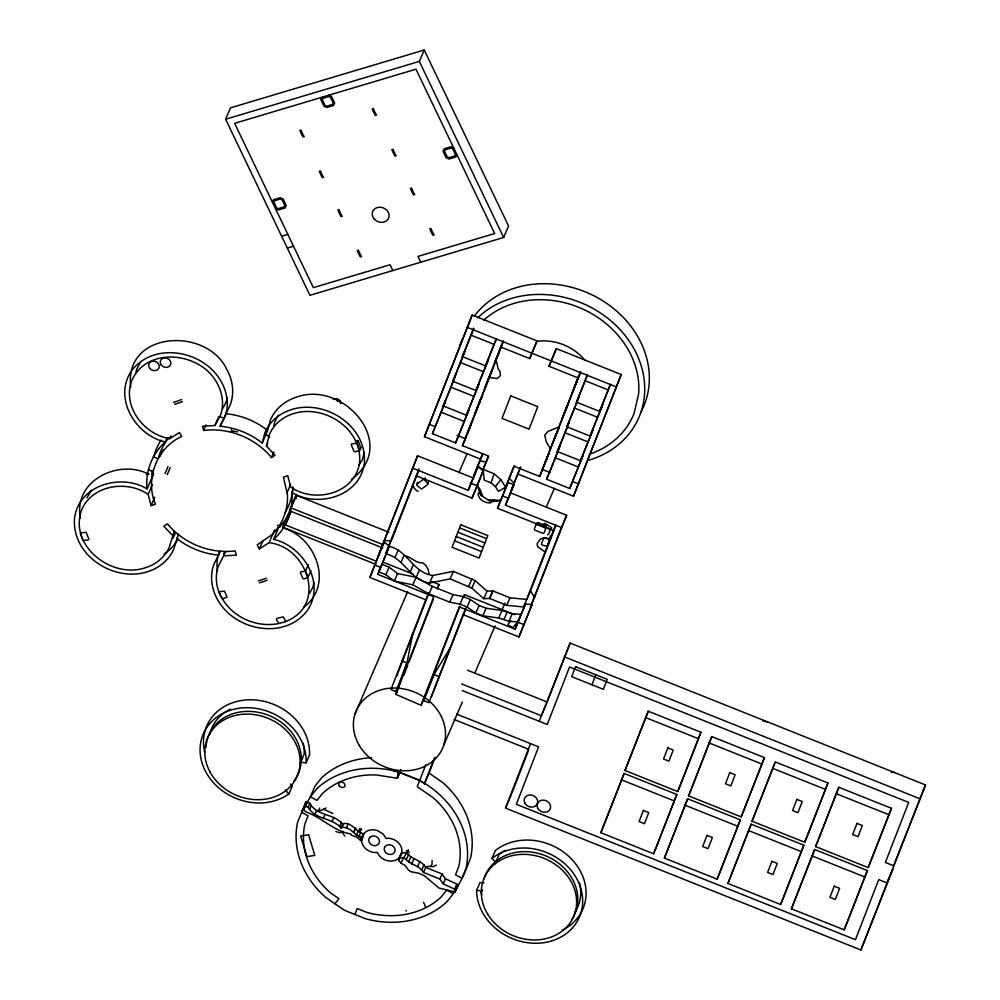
<?xml version="1.0" encoding="UTF-8"?>
<svg xmlns="http://www.w3.org/2000/svg" width="1000" height="1000" viewBox="0 0 1000 1000"><rect width="100%" height="100%" fill="white"/><g stroke="black" fill="none" stroke-linecap="round" stroke-linejoin="round"><path stroke-width="1.5" d="M432.113 860.562L431.987 864.338L430.55 866.488M456.225 889.887L443.237 883.825L439.925 879.025L423.537 872.463C419.062 864.938 409.15 864.562 404.175 857.575L399.087 858.05L401.262 853L406.35 852.525C411.325 859.5 421.238 859.875 425.725 867.4L442.1 873.975L445.412 878.763L458.4 884.837L455.05 891.925L439.05 888.075L424.175 875.55L418.775 873.213L410.988 871.775L408.375 870.05L405.275 865.562L400.812 863.012L398.675 860.438L399.562 858.012M401.725 853.138L399.55 858.2M360.85 829.925L360.975 828.425M277.488 530.788L274.475 530.125L269.062 542.688L259.4 548.862L257.15 544.888L272.1 534.625A71.287 60.912 23.3 0 0 287.488 494.95L283.438 477.1L287.762 475.737L290.675 486.95C314.25 504.075 356.087 493.625 359.625 461.887C362.038 428.512 324.125 404.038 293.625 413.562A47.663 40.725 23.3 0 0 269.4 434.487L266.462 446.112L275.075 455.175L271.425 457.537C255.45 438.038 228.637 427.225 203.625 430.475L202.537 426.213L214.913 425.538L220.588 415A47.663 40.725 23.3 0 0 216.912 382.938C200.35 351.5 145.3 345.788 131.163 382.075C123 407.713 144.55 434.688 169.775 438.675L179.438 432.5L181.7 436.488C156.75 447.65 144.75 479.212 155.412 504.263L151.088 505.625L148.162 494.425L152.375 484.65M296.137 498.675L296.562 494.312M153.075 475.925L153.512 473.25M359.35 828.662L359.888 831.025M136.025 372.525L136.575 369.525L140.825 361.488M313.913 582.212L313.087 586.725L309.575 593.387M361.325 840.837L361.9 837.75C354.45 835.837 350.725 826.513 342.075 827.412L340.938 827.962C332.488 817.45 314.913 819.963 308.163 807.212L305.587 806.112L303.738 809.325L305.413 811.75C321.613 817.175 333.4 831 350.662 833.938L351.587 835.288L356.175 836.85L361.325 840.837L363.013 836.925L362.225 836.45M412.837 633.15L406.975 662.938L395.887 694.375L421.087 705.312L433.963 674.575L450.1 648.025M400.2 771.65L397.3 778.388L398.075 771.762L393.7 771.075M174.175 531.062L169.45 546.875A47.663 40.725 23.3 0 1 145.225 567.8C111.4 579.237 67.962 545.275 81.9 509.15C93.062 484.7 127.287 479.938 148.162 494.425M86.975 497.85L91.35 490.138M175.188 533.062L174.85 534.325A47.663 40.725 23.3 0 1 172.775 538.387M178.412 534.138L173.888 548.8A52.512 44.862 23.3 0 1 147.213 571.85C113.612 582.337 71.85 555.375 74.5 518.612C78.15 485.213 120.913 472.912 147.088 488.9L152.5 476.35L151.962 473.562A76.338 65.237 23.3 0 1 151.912 470.613M130.775 386.975C123.562 331.325 205.775 326.312 226.488 368.8A52.512 44.862 23.3 0 1 230.538 404.113L220.087 426.213C235.287 427.562 250.275 433.562 262.238 443.038L264.95 432.562A52.512 44.862 23.3 0 1 291.637 409.525C325.238 399.025 367 425.988 364.35 462.762C360.7 496.15 317.925 508.45 291.75 492.463L293.562 488.275M273.7 426.188L274.812 421.925A47.663 40.725 23.3 0 1 278.575 415.288M364.25 452.35L362.362 459.65L359.125 464.825M408.35 849.8L400.812 863.012M514.575 465.575L505.662 487.2L498.425 491.362L495.375 486.6L491.087 482.887L494.025 473.738L477.25 467.038M318.837 810.562L319.725 808.062M549 539.087L543.8 537.775L541.425 544.05L542.112 545.037L547.25 546.337L550.388 538.275L549.763 537.3L549 539.087L549.625 540.05L551.05 536.75L550.425 535.775M551.05 536.75L547.25 546.337M375.875 564.375L282.738 527.2L289.262 511.763M382.713 547.95L289.475 510.737L290.637 507.75L383.525 544.825M220.562 550.962L213.725 564.7A52.512 44.862 23.3 0 0 217.775 600.013C234.862 630.538 283.738 640.312 306.75 611.325C326.438 584.1 303.562 546 273.562 539.388C286.675 527.987 293.688 509.712 291.75 492.463M428.713 592.975L425.788 599.763L369.888 577.45L417.6 455.763L473.5 478.075L478.25 465.825L483.025 471.012L477.287 485.825L470.112 482.962M482.7 453.6L480.35 459.038L424.462 436.725L472.175 315.025L537.038 340.925L529.675 358.562L500.725 347L462.463 445.662L488.325 455.975L483.137 469.387L484.225 480.138L491.087 482.887M369.888 577.45L384.2 541.912L389.288 546.3L377.875 574.4L433.762 596.712L395.887 694.375M384.2 541.912L378.35 555.65L417.6 455.763M424.462 436.725L472.175 315.025M377.875 574.4L389.288 546.3M419.05 468.95L385.538 553.8C404.338 557.6 409.938 580.638 429.663 583L450.125 578.875L471.875 588.138L483.775 598.7L489.55 598.45L506.725 605.325L523.438 606.962L530.5 590.975L555.85 525.575M432.438 433.675L445.487 401.213L432.438 433.675L455.6 442.912L469.237 409.1L455.6 442.912M466.35 415.163L478.95 384.05L466.35 415.163L443.2 405.925L455.788 374.8M475.913 390.5L488.512 359.387L475.913 390.5L452.762 381.262L465.35 350.138L458.038 369.025M496.5 338.762L485.487 365.838L462.325 356.6L473.625 328.212M392.013 539.3L418.625 470.662M449.025 392.238L455.225 376.262M468.15 342.925L473.738 328.537M302.275 811.325L306.125 801.438L297.638 822.1A87.625 74.862 23.3 0 0 325.588 897.288L344.263 910.212L365.487 918.713A87.625 74.862 23.3 0 0 446.562 902.075C457.825 889.312 464.787 873.525 470.637 857.7A87.625 74.862 23.3 0 0 442.688 782.513L429.038 773.062L435.15 757.312M485.487 365.838L496.188 338.825M472.038 421.825L464.562 440.262M478.812 404.363L482.013 396.1L476.887 408.462M489.288 377.337L484.625 388.525M489.75 376.163L491.575 371.438L490.913 372.962M497.738 355.538L499.312 351.488M499.837 350.15L501.925 344.75L498.625 352.4M467.738 433.425L469.312 429.375M469.825 428.025L471.4 423.975M471.925 422.638L473.488 418.587M474.012 417.238L480.325 400.95M480.788 399.775L483.525 392.688M483.988 391.512L489.35 377.675M489.888 376.287L501.287 346.9M501.812 345.562L503.375 341.512M425.788 599.763L390.962 689.575L396.85 691.925M412.337 468L468.225 490.312L480.35 459.038M396.788 675.888L428.25 594.775M478.25 465.825L473.638 476.337L482.912 453.787M395.887 691.538L406.975 662.938L402.05 660.962M416.125 475.75L472.013 498.062L483.025 471.012M403.787 675.362L407.713 665.263M408.825 662.375L433.438 598.9M437.35 588.812L439.025 584.475L431.863 581.625M483.137 469.387L488.65 456.512M529.675 358.562L537.038 340.925M580.575 371.712L577.938 377.825L548.987 366.262L556.35 348.625L621.213 374.525L573.5 496.225L517.612 473.913L510.487 492.275L520.638 467.463M556.35 348.625L548.987 366.262M421.087 705.312L459.25 606.888L515.15 629.2L525.45 603.975L532.062 604.462L518.938 636.95L463.038 614.637L428.9 702.712L423.013 700.362M555.737 525.112L553.4 530.55L497.512 508.237L508.05 482.4L513.938 484.75L505.487 505.188L561.375 527.487L566.65 515.262L510.75 492.95M460.062 606.163L426.525 692.212M463.413 597.537L464.525 594.663L514.688 614.675M497.512 508.237L508.05 482.4M423.837 700.688L433.963 674.575L439.025 676.6M397.3 778.388L400.737 769.513M505.487 505.188L513.938 484.75M465.513 609.625L431.238 697.275M354.875 914.463L357.188 908.525L366.887 912.412A80.1 68.438 23.3 0 0 441 897.2L446.637 890.163L453.263 893.713L454.425 891.025M425.8 764.65L417.262 786.7L433.225 797.75A80.1 68.438 23.3 0 1 458.775 866.475L455.525 874.8L462.15 878.35L466 868.462A87.713 74.95 23.3 0 0 419.312 780.263L398.075 771.762M494.025 473.738L500.838 479.637L505.662 487.2L513.825 466.163L539.688 476.488L577.938 377.825M580.588 372.337L539.688 476.488M399.625 772.375L419.7 780.387L424.412 783.787L434.387 758.088M569.712 488.475L583.35 454.65L569.712 488.475L546.562 479.225L560.2 445.412L556.013 456.2M580.475 460.725L593.062 429.6L580.475 460.725L557.312 451.475L569.325 421.725M590.037 436.062L602.625 404.938L590.037 436.062L566.875 426.812L579.475 395.7L578.1 399.237M610.45 384.775L599.6 411.4L576.438 402.15L587.15 375.138M551.825 466.987L553.4 462.95M553.913 461.6L555.487 457.55M563.038 438.062L564.412 434.525M564.875 433.338L567.625 426.262M568.075 425.075L569.45 421.538M575.35 406.312L566.875 426.812M575.812 405.138L577.638 400.412M583.288 385.875L576.438 402.15M583.8 384.525L585.375 380.475M585.9 379.125L587.463 375.075M535.825 525.025L534.325 528.888L534.788 530.112L542.962 533.375L544.125 532.8L545.625 528.938L545.125 527.788L536.962 524.525L535.825 525.025L536.688 523.025M515.15 629.2L525.45 603.975M553.4 530.55L526.688 599.425L509.975 597.788L492.8 590.913L487.025 591.163L475.125 580.6L453.375 571.337L432.9 575.462C413.188 573.1 407.575 550.062 388.787 546.263L390.238 543.275M599.6 411.4L610.312 384.375M518.938 636.95L532.062 604.462M561.375 527.487L530.388 607.425L566.65 515.262M573.5 496.225L621.213 374.525M456.55 714.087L538.587 746.838L516.312 804.312L855.438 939.688L878.725 879.625L886.925 882.9L892.837 869.2L860.913 950L505.513 808.125L530.525 743.625M539.2 721.275L570.112 643.062L925.5 784.938L893.587 865.738L885.387 862.463L908.675 802.4L569.538 667.013L547.263 724.488L462.312 690.575M511.975 792.987L528.713 749.825M547.8 700.6L570.112 643.062M591.962 684.762L595.837 674.788M600.875 832.725L624.138 773.45L676.812 794.475L656.287 847.412L653.55 853.763L600.875 832.725L624.138 773.45M625 770.5L648.263 711.225L700.938 732.25L680.413 785.188L677.688 791.538L625 770.5L648.263 711.225M653.55 853.763L676.812 794.475M677.688 791.538L700.938 732.25M664.388 858.088L687.65 798.8L740.325 819.837L719.8 872.763L717.075 879.112L664.388 858.088L687.65 798.8M688.525 795.863L711.775 736.575L764.45 757.613L741.2 816.888L688.525 795.863L691.25 789.513M691.812 788.075L711.775 736.575M717.075 879.112L740.325 819.837M741.2 816.888L764.45 757.613M727.913 883.438L751.162 824.163L803.838 845.188L783.325 898.125L780.588 904.475L727.913 883.438L751.162 824.163M752.038 821.213L775.288 761.938L827.975 782.962L807.45 835.888L804.712 842.237L752.038 821.213L775.288 761.938M780.588 904.475L803.838 845.188M804.712 842.237L827.975 782.962M791.425 908.8L814.675 849.513L867.362 870.55L846.838 923.475L844.1 929.825L791.425 908.8L814.675 849.513M815.55 846.562L838.812 787.288L891.488 808.325L868.225 867.6L815.55 846.562L818.288 840.212M818.838 838.787L838.812 787.288M844.1 929.825L867.362 870.55M868.225 867.6L891.488 808.325M860.913 950L925.5 784.938M225.725 551.638L218.263 566.362A47.663 40.725 23.3 0 0 221.938 598.425L222.963 598.825L227.05 597.087L224.425 591.112L219.812 591.65L219.325 592.45C229.025 617.487 260.087 630.737 285.163 621.7L285.525 620.837L283.2 616.9L276.737 618.45L276.4 619.362L278.7 623.25M165.012 473.713L167.987 466.662M167.237 474.65L170.2 467.612M225.613 119.237L230.525 107.825L424.237 50L508.575 226.05L503.65 237.475L309.938 295.3L225.613 119.237L419.325 61.413L424.237 50M147.088 488.9C145.162 471.65 152.175 453.387 165.287 441.975L167.087 437.788M159.838 456.075L160.362 454.85M169.775 438.675L170.975 435.887M151.088 505.625L154.688 497.25M203.625 430.475L206.025 424.888M214.913 425.538L217.925 418.562M262.238 443.038L267.638 430.487L270.363 420.012A52.512 44.862 23.3 0 1 297.038 396.962C343.963 380.312 399.562 444.562 351.463 479.387M266.462 446.112L267.675 443.325M271.425 457.537L273.825 451.962M259.4 548.862L263.012 540.5M287.05 492.725L290.663 484.35M273.562 539.388L278.962 526.838L281.238 525.163L290.825 512.388M289.475 510.737L296.05 495.188M282.738 527.2L288.15 514.637M291.05 507.912L296.462 495.363L388.925 532.275M283.5 527.5L288.9 514.938M285.413 524.938L290.225 513.775M357.075 443.3L351.85 443.762L351.262 444.65L353.988 451.438L355.125 451.912L359.8 450.087L357.075 443.3L358.125 440.875L356.925 440.412M305.462 571.237L300.912 571.763L300.363 572.575L302.975 578.562L304.062 578.95L308.087 577.225L305.462 571.237L308.288 564.7M359.8 450.087L360.85 447.663L358.125 440.875M308.087 577.225L310.9 570.675M462.325 356.6L467.6 344.363M452.762 381.262L457.45 370.387M443.2 405.925L448.462 393.688M428.55 481.275L427.8 484.525L421.463 489.075L416.863 485.288L417.675 482.1M300.062 763.688L304.15 754.2A48.712 41.625 23.3 0 0 303.087 743.037M204.725 752.288A54.2 46.312 23.3 0 1 251.975 699.8A54.2 46.312 23.3 0 1 309.513 754.963L306.1 762.9A54.2 46.312 23.3 0 0 241.7 707.962A54.2 46.312 23.3 0 0 206.025 772.312A54.2 46.312 23.3 0 0 288.888 793.938L292.3 786.012L290.5 784.05M427.688 483.275L424.475 479.825L425.337 477.837M385.85 574.688L389.1 567.15L381.812 564.237L378.562 571.775L385.85 574.688L394.312 581.087L412.837 584.825L429.012 593.888L449.762 602.163L460.012 604.125L467.1 607.062L475.85 613L482.825 615.788L498.75 618L508.963 621.325L517.675 621.85L520.913 614.312L512.212 613.787L502 610.462L486.075 608.25L479.1 605.462L470.35 599.525L463.263 596.587L453.013 594.625L432.262 586.35L416.087 577.288L397.562 573.55L389.1 567.15M394.963 557.562L398.212 550.025M401.138 562.175L404.387 554.637M394.312 581.087L397.562 573.55M500.725 347L503.363 340.887M496.538 357.788L499.175 351.675M494.45 363.188L497.075 357.075M488.288 379.087L490.387 374.188M486.45 383.8L489.087 377.688M303.738 809.325L305.413 805.413M305.587 806.112L307.275 802.2L309.837 803.312C316.6 816.05 334.162 813.55 342.625 824.062L340.938 827.962M475.062 413.188L478.35 405.538M468.75 429.475L471.375 423.35M466.65 434.862L469.95 427.225M462.463 445.662L466.425 436.475M308.163 807.212L309.837 803.312M410.05 572.375L413.3 564.837M309.613 809.325L311.3 805.425M355.087 713.763L407.6 591.838M458.875 472.775L466.9 454.125M412.837 584.825L416.087 577.288M416.138 577.6L419.387 570.062M314.875 814.587L316.55 810.688L321.138 810.425L326.037 808.025M323.263 818.388L324.95 814.488M468.225 490.312L473.5 478.075M429.663 583L432.9 575.462M429.012 593.888L432.262 586.35M332.1 821.3L333.775 817.4M472.013 498.062L476.7 487.188M437.275 588.562L439.025 584.475M339.738 826.2L341.413 822.3M342.075 827.412L343.762 823.5C352.438 822.638 356.2 831.963 363.675 833.925L360.55 840.362L363.675 833.925M450.125 578.875L453.375 571.337M346.475 827.862L348.15 823.962M449.762 602.163L453.013 594.625M353.713 831.963L355.387 828.05M353.988 832.275L355.662 828.375M356.488 835.2L358.175 831.287M460.012 604.125L463.263 596.587M463.35 597.375L464.525 594.663M468.725 586.3L471.975 578.763M517.612 473.913L520.538 467.113M471.875 588.138L475.125 580.6M463.038 614.637L465.975 607.85M467.1 607.062L470.35 599.525M475.85 613L479.1 605.462M575.85 383.225L579.138 375.575L571.663 394.012M573.75 388.612L577.05 380.975M483.775 598.7L487.025 591.163M565.5 409.913L568.787 402.262L561.838 419.35M563.663 414.625L566.962 406.987M554.1 439.288L559.225 426.925L552.275 444.012M545.962 460.3L549.25 452.65L541.775 471.087M543.875 465.688L547.163 458.05M489.55 598.45L492.8 590.913M489.675 598.525L492.925 590.988M482.825 615.788L486.075 608.25M557.312 451.475L562.587 439.237M546.562 479.225L551.237 468.35M424.412 783.787L429.05 773.025M536.962 524.525L537.825 522.525L545.988 525.788L545.125 527.788M443.812 745.025L462.35 702M474.7 673.312L495.087 625.975M501.887 610.2L504.975 603.025M546.362 506.912L554.4 488.275M498.75 618L502 610.462M506.725 605.325L509.975 597.788M398.675 860.438L400.3 856.637M504.025 619.362L507.275 611.825M406.587 859.137L408.762 854.087M508.963 621.325L512.212 613.787M408.6 862.05L410.775 856.988M411.587 864.1L413.775 859.05M510.712 620.95L508.075 624.05L508.438 625.15L513.1 627.7L518.263 620.737M417.725 866.413L419.913 861.363M421.775 869.887L423.95 864.837M423.537 872.463L425.725 867.4L427.975 866.3L433.125 866.675L436.337 865.1M439.925 879.025L442.1 873.975M443.237 883.825L445.412 878.763M454.513 889.45L456.688 884.388M454.75 891.787L456.925 886.725L455.05 891.925M546.65 703.413L541.337 715.738L461.662 683.938M505.513 808.125L511.413 794.425M562.388 930.113A54.2 46.312 23.3 0 0 574.025 861.838A54.2 46.312 23.3 0 0 495.375 850.525L491.962 858.45A54.2 46.312 23.3 0 1 575.45 876.462A54.2 46.312 23.3 0 1 543.6 942.7A54.2 46.312 23.3 0 1 476.6 890.4L480.012 882.475L484.038 882.862M481.3 892.475L482.475 889.762M495.112 863.763L499.188 854.287A48.712 41.625 23.3 0 1 505.112 850.362M272.413 202.162L273.5 199.725L280.225 197.712L283.1 198.975L286.212 205.487L285.125 207.925L278.4 209.938L275.525 208.675M321.938 97.263L320.85 99.7L323.963 106.213L326.838 107.475L333.562 105.463L334.65 103.025L331.538 96.512L328.663 95.25M456.85 154.55L455.763 156.988L449.038 159L446.175 157.738L443.05 151.225L444.15 148.787L450.875 146.775L453.738 148.038M390.788 541.987L391.45 540.725L384.7 540.625M222.488 409.062L225.387 403.587M225.575 403.225L225.987 402.438A47.663 40.725 23.3 0 0 227.2 398.025M220.087 426.213L225.125 416.675A52.512 44.862 23.3 0 0 221.075 381.35C203.975 350.825 155.113 341.05 132.1 370.037C112.4 397.262 135.275 435.375 165.287 441.975M223.675 553.812L224.275 552.663M158.588 457.612L163.463 449.75M360.188 448.55L360.85 447.663M495.375 486.6L500.838 479.637M317.075 788.487L310.375 796.85L301.488 812.212L308.1 815.763L304.862 824.087A80.1 68.438 23.3 0 0 330.412 892.825L338.95 898.725L334.925 903.75M479.613 492.212L478.062 493.963C478.7 499.8 485.125 503.462 490.637 502.812L493.338 500.975M303.7 607.188C334.288 584.812 315.688 537.188 283.05 527.837M416.812 484.087L423.15 479.538L424.475 479.825M549.712 529.212L551.862 527.875L544.837 523.35L542.675 524.688L549.712 529.212L550.087 530.487L548.587 534.35L547.537 534.8M285.163 621.7C327.562 606 307.875 547.013 269.062 542.688M342.625 824.062L343.762 823.5M361.712 829.5L359.988 830.337L360.575 832.85L358.9 836.762L361.987 837.837M558.888 426.962L547.913 431.45L544.688 435.2L546.275 441.825L550.388 448.862M281.65 236.225L287.838 234.387M287.312 248.062L293.512 246.213M489.35 500.75L488.137 499.9L500.562 500.363L497.325 501.2L489.35 500.75L480.65 495.062L477.05 485.075L480.387 490.025L482.663 496.312L480.65 495.062M230.5 431.838L233.6 431.087L237.675 431.887M891.425 772.525L894.425 772.35M544.325 537.762L540.487 538.95L537.062 543.837L537.725 546.812L545.1 551.962M486.45 462.188L480.2 460.775M476.6 890.4L481.962 890.925M225.487 413.65C240.2 414.975 254.8 420.6 266.488 429.65M218.125 416.95L223.9 417.713M218.762 555.15C203.562 553.812 188.575 547.8 176.612 538.325M223.925 555.825L236.312 555.15L235.225 550.887C210.2 554.138 183.388 543.325 167.425 523.825L163.775 526.188L172.375 535.25M300.738 762.138L306.1 762.9M396.737 778.162L376.312 774.963A80.1 68.438 23.3 0 0 322.638 793.363L316.988 800.4L310.375 796.85L315.012 786.075L321.712 777.725A87.625 74.862 23.3 0 1 371.538 757.65M418.25 491.2L416.85 490.975L413.638 487.525L413.6 486.213M763.075 721.062L767.638 722M488.913 377.45L497.388 378.512L500.4 375.588L500.087 371.788L497.938 368.237L496.85 362.688L495.487 360.487M545.763 538.088L550.1 539.05M493.175 500.188L497.325 501.2M280.062 527.1L277.337 525.112M148.837 474.25C118.7 458.35 72.825 480.962 80.438 518.062M335.825 831.513L340.175 832.837L343.075 831.413L342.85 833.213L344.862 836.125M323.587 809.225L332.887 813.55M466.9 327.262L615.95 386.763M470.688 335.012L493.85 344.263M584.812 380.575L607.962 389.812M460.087 362.375L483.237 371.625M574.2 407.925L597.362 417.175M450.525 387.038L473.675 396.287M564.637 432.6L587.8 441.838M440.812 412.088L463.963 421.337M554.925 457.65L578.088 466.887M429.738 424.487L435.462 426.775M456.962 435.363L465.562 438.787M542.95 469.688L550.112 472.537M573.038 481.7L578.775 483.988M502.775 496L508.512 498.288M459.575 527.888L486.575 538.675M457.9 532.2L484.913 542.975M456.238 536.5L483.237 547.288M454.562 540.812L481.575 551.587M405.35 555.737C411.587 557.525 415.913 563.275 422.912 562.913L426.037 565.662L428.275 569.788L428.975 573.888M153.25 456.887L157.787 458.688M383.137 562.163L413.237 574.188M148.287 469.675L152.825 471.488M283.863 524.325L376.388 561.263M375.163 565.225L380.9 567.513M517.038 621.862L524.2 624.712M564.212 656.762L919.6 798.637M645.525 717.575L698.213 738.6M709.038 742.925L761.725 763.962M772.562 768.288L825.238 789.312M836.075 793.637L888.75 814.663M467.562 670.238L547.238 702.038M621.4 779.8L674.075 800.825M684.912 805.15L737.588 826.188M748.425 830.512L801.112 851.538M811.95 855.863L864.625 876.9M454.1 719.488L528.387 749.15M266.087 434.55L269.637 437.125M509.487 478.688L514.462 483.375M491.962 858.45L495.775 862.212M285.262 790.037L288.888 793.938M408.013 850.837L409.237 852.613M530.5 590.975L534.8 597.388M419.325 61.413L503.65 237.475M420.737 262.225L417.95 256.413L494.675 233.512L415.975 69.188L234.638 123.312L313.35 287.638L390.075 264.738L392.863 270.538M231.475 429.575L232.05 431.463M517.188 621.462L517.5 622.513M406.525 850.537L407.013 852.2M537.537 341.275A47.075 40.225 23.3 0 1 584.888 360.225M317 788.562A87.625 74.862 23.3 0 1 398.038 771.825M406.238 911.038A1.762 0.637 76.7 0 1 405.938 910.238M425.625 907.062A1.762 0.637 76.7 0 1 424.775 904.875M424.275 903.875A1.762 0.637 76.7 0 1 423.675 902.337M484.038 878.913A48.712 41.625 23.3 0 1 548.188 856.925A48.712 41.625 23.3 0 1 571.538 919.775M481.887 894.9A54.2 46.312 23.3 0 1 480.863 890.788M579.425 882.575A48.712 41.625 23.3 0 1 574.45 913.025M205.987 747.387A48.712 41.625 23.3 0 1 268.012 715.1A48.712 41.625 23.3 0 1 293.788 781.188M209.75 734.4A48.712 41.625 23.3 0 1 223.238 713.562M224.363 712.725A48.712 41.625 23.3 0 1 230.538 709.1M477.688 317.838A96.55 82.5 23.3 0 1 625.95 336.587A96.55 82.5 23.3 0 1 587.688 460.513M459.738 345.75A96.55 82.5 23.3 0 1 462.013 340.062M589.288 454.263A90.562 77.375 23.3 0 0 634.113 413.425L638.663 393.65A90.562 77.375 23.3 0 0 584.3 309.775A90.562 77.375 23.3 0 0 483.713 320.225M474.487 315.988A96.55 82.5 23.3 0 1 599.163 298.637A96.55 82.5 23.3 0 1 641.038 411.938M376.538 115.15A15.462 5.625 73.4 0 1 373.35 108.413M375.425 115.487A15.462 5.625 73.4 0 1 372.225 108.75M414.75 194.675A15.462 5.625 73.4 0 1 411.562 187.925M413.625 195.012A15.462 5.625 73.4 0 1 410.438 188.263M434.137 235.05A15.462 5.625 73.4 0 1 430.9 228.388M433.013 235.387A15.462 5.625 73.4 0 1 429.787 228.725M396.188 155.838A15.462 5.625 73.4 0 1 392.962 149.175M395.062 156.175A15.462 5.625 73.4 0 1 391.838 149.512M303.1 137.075A15.462 5.625 73.4 0 1 299.9 130.338M304.225 136.75A15.462 5.625 73.4 0 1 301.025 130M341.087 216.663A15.462 5.625 73.4 0 1 337.9 209.913M342.212 216.325A15.462 5.625 73.4 0 1 339.025 209.587M360.475 257.038A15.462 5.625 73.4 0 1 357.238 250.375M361.6 256.7A15.462 5.625 73.4 0 1 358.363 250.05M322.525 177.825A15.462 5.625 73.4 0 1 319.3 171.163M323.65 177.488A15.462 5.625 73.4 0 1 320.425 170.837M267.225 580.175A23.05 8.3 -27.3 0 1 259.3 582.8M266.2 578.175A23.05 8.3 -27.3 0 1 258.275 580.8M182.488 401.587A23.05 8.3 -27.3 0 1 174.562 404.2M181.462 399.588A23.05 8.3 -27.3 0 1 173.525 402.212M333.225 399.225A4.963 4.237 23.7 0 1 340.975 402.938M334.062 399.387A4.963 4.237 23.7 0 1 340.712 403.55M337.188 400.975A3.425 2.925 23.7 0 1 337.95 401.438M292.887 486.925A71.287 60.912 23.3 0 1 284.975 512.675M178.038 538.875A52.512 44.862 23.3 0 1 163.962 554.05M217.463 571.275A52.512 44.862 23.3 0 1 219.125 552.137M153.525 457.575A76.338 65.237 23.3 0 1 161.062 440.15M158.613 457.45A71.287 60.912 23.3 0 1 169.1 437.512M146.237 474.412A4.963 4.25 23.4 0 1 148.737 474.412M460.775 524.788L452.05 547.288L479.062 558.062L487.788 535.562L460.775 524.788M510.763 395.875L502.038 418.375L529.05 429.15L537.775 406.65L510.763 395.875M575.575 666.7L571.712 676.675L603.325 689.3L607.188 679.325L575.575 666.7M643.4 810.413L639.087 821.55L644.438 823.688L648.763 812.55L643.4 810.413M667.85 747.9L663.538 759.025L668.888 761.162L673.213 750.037L667.85 747.9M729.8 772.625L725.487 783.763L730.837 785.9L735.15 774.762L729.8 772.625M707.025 835.387L702.7 846.525L708.05 848.662L712.375 837.525L707.025 835.387M771.925 861.3L767.6 872.438L772.95 874.575L777.275 863.438L771.925 861.3M796.888 799.4L792.575 810.537L797.925 812.675L802.237 801.538L796.888 799.4M856.975 823.388L852.663 834.525L858.012 836.663L862.325 825.525L856.975 823.388M834.25 886.175L829.938 897.312L835.288 899.45L839.613 888.312L834.25 886.175M274.575 200.725L273.888 202.275L276.537 207.825L278.35 208.625L284.05 206.925L284.738 205.375L282.087 199.838L280.275 199.025L274.575 200.725M323.013 98.263L322.325 99.812L324.975 105.35L326.8 106.163L332.488 104.462L333.175 102.912L330.525 97.362L328.713 96.562L323.013 98.263M445.213 149.787L444.525 151.337L447.175 156.875L449 157.688L454.688 155.975L455.387 154.438L452.725 148.887L450.913 148.088L445.213 149.787M384.913 846.825L384.4 847.95A5.513 4.713 23.3 0 0 387.075 853.575L388.387 854.163A5.513 4.713 23.3 0 0 394.387 852.387L394.9 851.263A5.513 4.713 23.3 0 0 392.225 845.638L390.9 845.062A5.513 4.713 23.3 0 0 384.913 846.825M80.913 532.775L80.312 533.663L83.05 540.45L88.2 540L88.863 539.1L86.137 532.312L80.913 532.775M370.05 837.225L369.263 838.188A5.513 4.713 23.3 0 0 370.538 844.062L371.7 844.887A5.513 4.713 23.3 0 0 378.15 844.412L378.925 843.45A5.513 4.713 23.3 0 0 377.663 837.575L376.488 836.75A5.513 4.713 23.3 0 0 370.05 837.225M308.587 834.8L300.613 835.962L306.837 856.587L314.812 855.425L308.587 834.8M388.4 838.288L386.05 838.462L383 833.888L377.225 830.475A12.988 11.087 23.3 0 0 361.587 838.662A12.988 11.087 23.3 0 0 374.5 852.537L377.413 852.438L378.713 854.912A12.988 11.087 23.3 0 0 400.675 855.837A12.988 11.087 23.3 0 0 388.4 838.288M339.375 785.913L338.963 785.212A3.35 2.6 32 0 1 341.987 781.988A3.35 2.6 32 0 1 344.675 786.55A3.35 2.6 32 0 1 339.375 785.913M359.288 745.425A47.075 40.225 23.3 0 0 439.087 754.412A47.075 40.225 23.3 0 0 399.988 688.35A47.075 40.225 23.3 0 0 359.288 745.425M487.8 914.388A48.712 41.625 23.3 0 0 570.363 922.5A48.712 41.625 23.3 0 0 528.75 854.613A48.712 41.625 23.3 0 0 487.8 914.388M210.125 772.15A48.712 41.625 23.3 0 0 292.613 783.913A48.712 41.625 23.3 0 0 254.587 714.625A48.712 41.625 23.3 0 0 210.125 772.15M374.188 218.925A8.612 7.362 23.3 0 0 388.587 218.2A8.612 7.362 23.3 0 0 379.25 207.225A8.612 7.362 23.3 0 0 374.188 218.925M161.175 364.875A5.438 4.638 23.3 0 0 170.362 365.213A5.438 4.638 23.3 0 0 165.188 357.887A5.438 4.638 23.3 0 0 161.175 364.875M149.75 368.387A5.438 4.638 23.3 0 0 158.875 368.188A5.438 4.638 23.3 0 0 153.2 361.125A5.438 4.638 23.3 0 0 149.75 368.387M524.788 803A6.925 5.913 23.3 0 0 536.487 805.05A6.925 5.913 23.3 0 0 531.462 795.075A6.925 5.913 23.3 0 0 524.788 803M537.863 808.425A6.925 5.913 23.3 0 0 549.587 810.013A6.925 5.913 23.3 0 0 544.1 800.188A6.925 5.913 23.3 0 0 537.863 808.425"/></g></svg>
